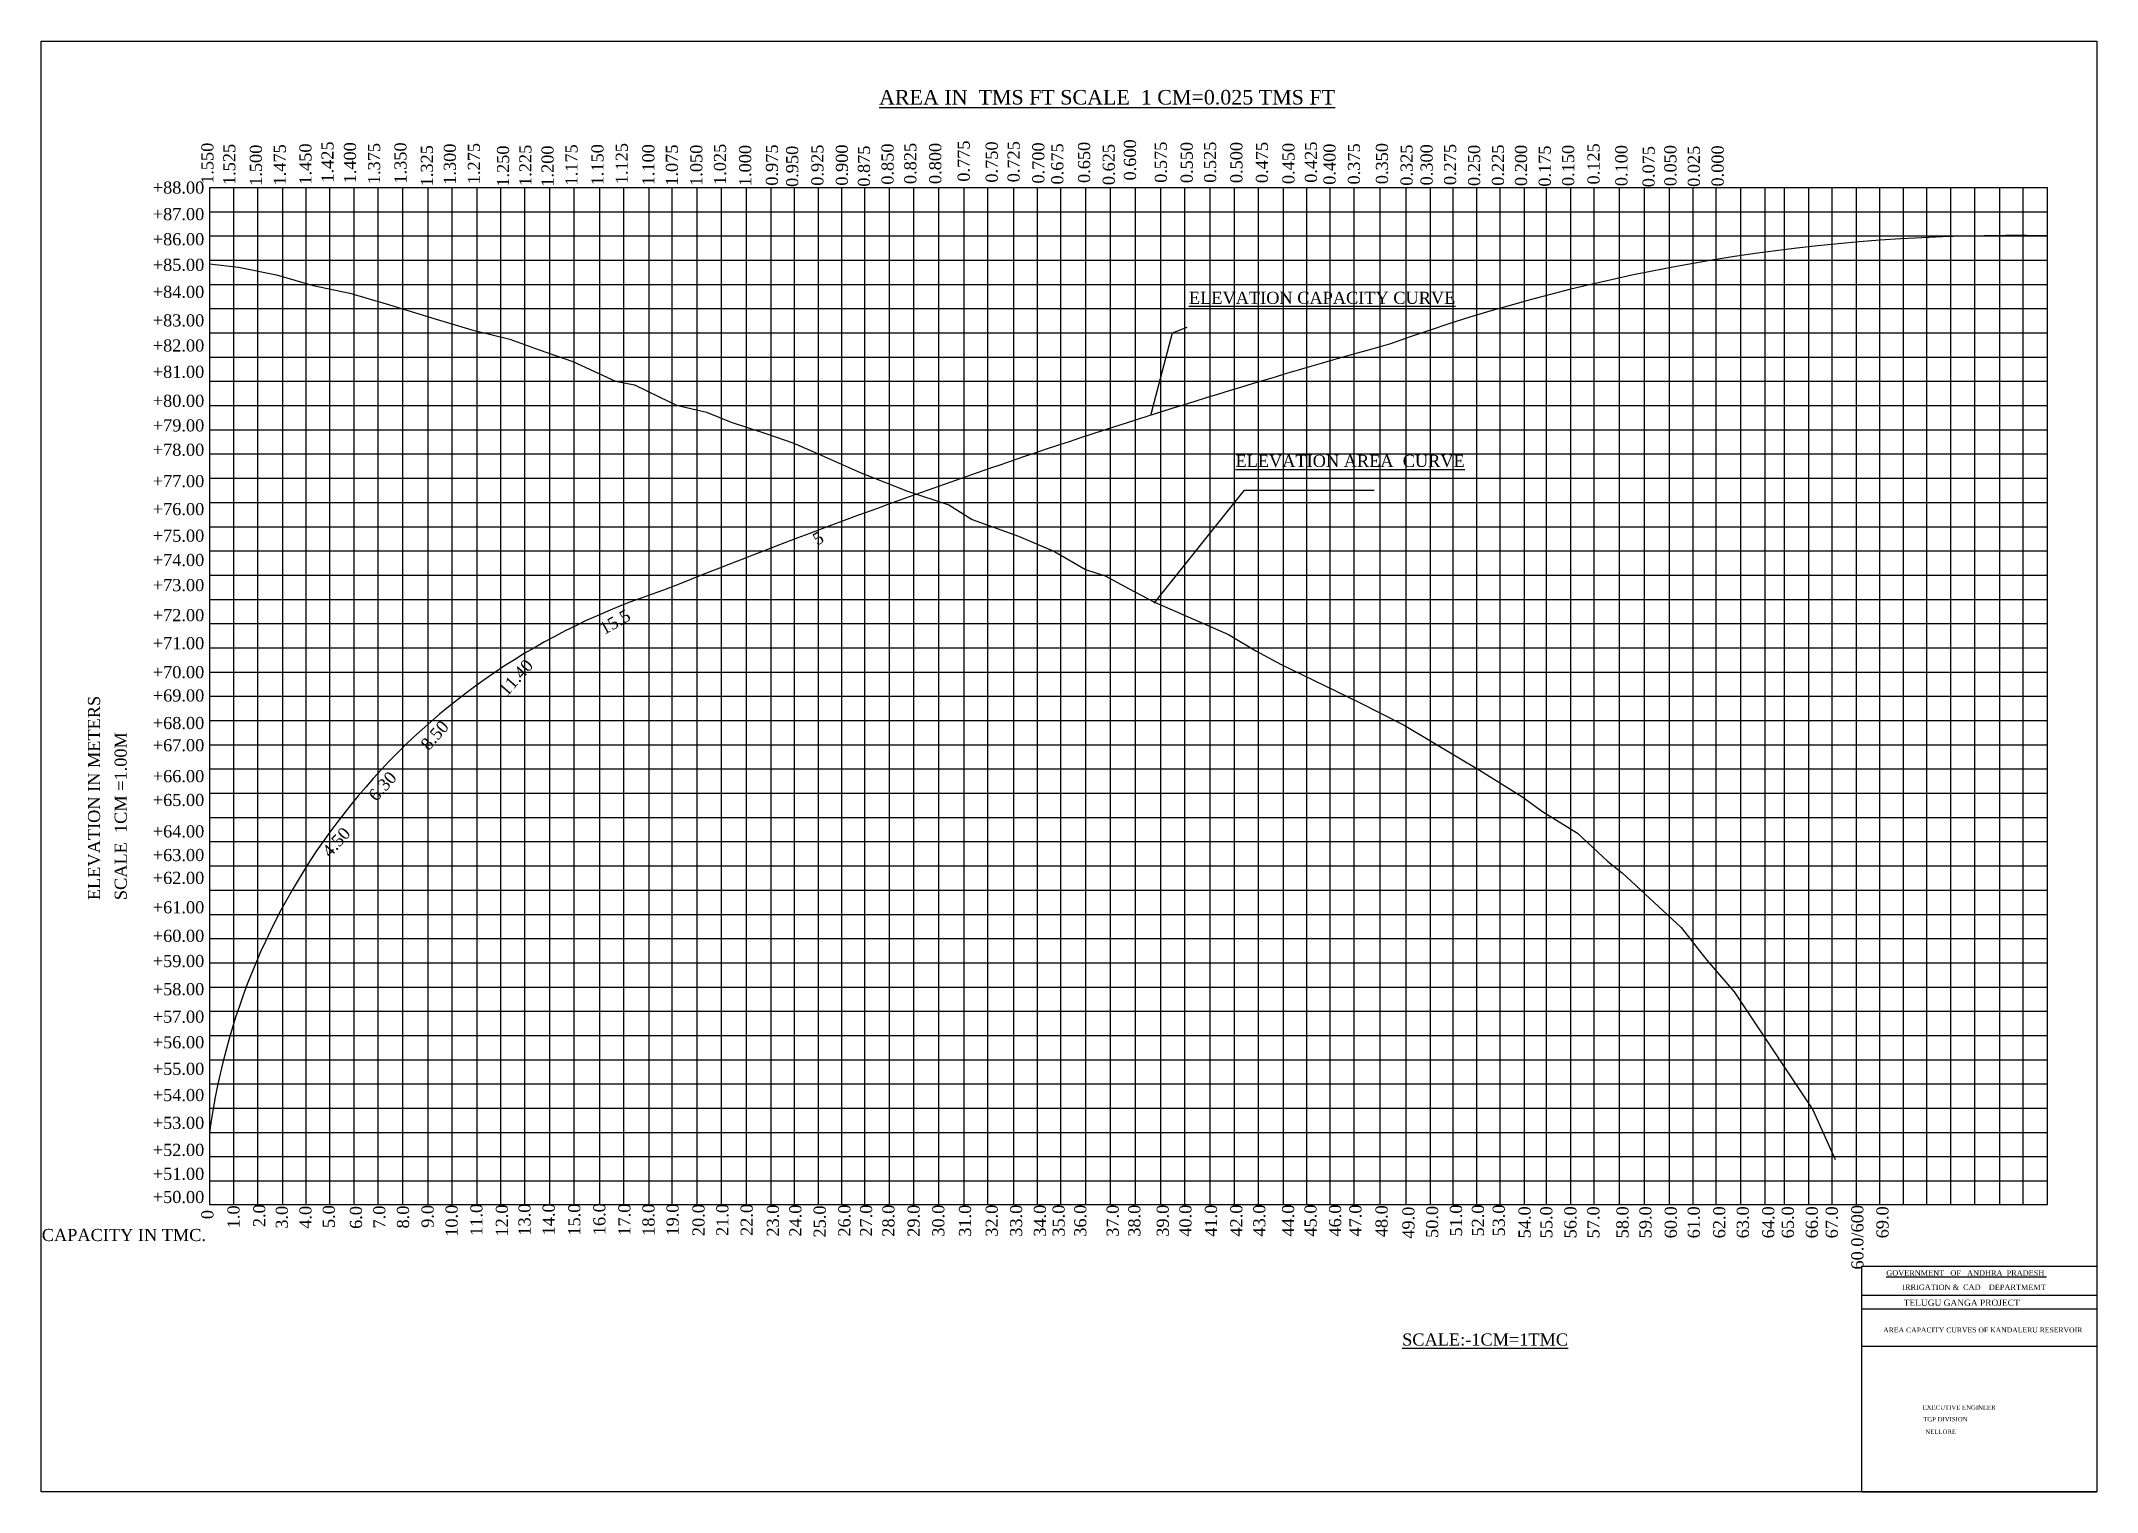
# Model space of a CAD drawing. Header units: millimetres. Extents: x 34 to 883, y 37 to 636.
import ezdxf

# ---------------------------------------------------------------- set-up
doc = ezdxf.new("R2010")
doc.units = ezdxf.units.MM
doc.header["$MEASUREMENT"] = 0
for name, color, linetype in [('DIM', 5, 'Continuous'), ('DO LINE', 3, 'Continuous'), ('DWG.LINE', 10, 'Continuous'), ('TEXT', 7, 'Continuous')]:
    doc.layers.add(name, color=color, linetype=linetype)
doc.layers.add('TITLE', color=7, linetype='Continuous', lineweight=30)
doc.styles.get("Standard").update_dxf_attribs({"font": 'times.ttf', "height": 5})
doc.dimstyles.get("Standard").update_dxf_attribs({"dimtxt": 5, "dimasz": 2, "dimexe": 0.18, "dimexo": 0.0625, "dimgap": 0.09, "dimtad": 0, "dimtih": 1, "dimtoh": 1, "dimdec": 0, "dimzin": 0, "dimdsep": 46, "dimtxsty": 'Standard', "dimcen": 300, "dimclre": 256, "dimclrt": 4, "dimadec": 0, "dimazin": 0, "dimtfac": 1, "dimtdec": 0, "dimtofl": 0, "dimtmove": 0, "dimatfit": 3, "dimfxl": 0, "dimtolj": 1, "dimtzin": 0, "dimarcsym": 0})

msp = doc.modelspace()

# ---------------------------------------------------------------- linework, layer by layer
at = {"layer": 'DO LINE', "ltscale": 0.2}
msp.add_line((103.65, 565.36), (104.99, 565.36), dxfattribs=at)
at = {"layer": 'DO LINE', "lineweight": 30, "ltscale": 0.2}
msp.add_lwpolyline([(103.65, 543.82), (115.68, 542.48), (131.39, 539.26), (146.43, 534.84), (161.61, 531.75), (177.59, 527.06), (195.85, 521.43), (211.97, 516.6), (227.68, 512.71), (239.77, 508.28), (253.6, 503.59), (271.26, 495.45), (279.05, 493.84), (289.25, 489.01), (296.37, 485.53), (308.73, 482.58), (318.93, 478.55), (333.7, 473.73), (344.45, 469.97), (352.37, 466.48), (372.22, 457.68), (391.69, 450.03), (408.75, 444.4), (418.42, 438.36), (437.49, 431.39), (452.39, 425.09), (465.15, 417.71), (473.34, 415.03), (483.15, 409.66), (493.45, 404.32), (507.55, 398.15), (524.2, 390.91), (535.48, 384.07), (545.96, 378.43), (563.82, 369.85), (578.32, 362.74), (596.72, 353.49), (628.5, 334.45), (645.28, 323.99), (653.74, 317.82), (668.25, 308.83), (680.74, 297.17), (686.64, 292.47), (711.01, 269.97), (721.62, 256.42), (732.9, 243.41), (753.48, 212.47), (765.3, 194.63), (774.59, 174.13)], dxfattribs=at)
for centre, radius, start, end in [((847.22, -200.84), 756.35, 88.87176, 109.8008), ((1353.08, -2229.68), 2844.46, 105.54033, 111.92263), ((374.89, 148.5), 273.73, 107.82565, 172.26197)]:
    msp.add_arc(centre, radius, start, end, dxfattribs=at)
at = {"layer": 'DWG.LINE', "ltscale": 0.2}
for p, q in [((103.65, 575.36), (862.11, 575.36)), ((103.65, 575.36), (103.65, 155.66)), ((113.7, 155.66), (113.7, 575.36)), ((123.68, 155.66), (123.68, 575.36)), ((133.98, 155.66), (133.98, 575.36)), ((143.66, 155.66), (143.66, 575.36)), ((153.38, 155.66), (153.38, 575.36)), ((163.4, 155.66), (163.4, 575.36)), ((173.35, 155.66), (173.35, 575.36)), ((183.53, 155.66), (183.53, 575.36)), ((193.99, 155.66), (193.99, 575.36)), ((203.78, 155.66), (203.78, 575.36)), ((214.13, 155.66), (214.13, 575.36)), ((223.9, 155.66), (223.9, 575.36)), ((233.81, 155.66), (233.81, 575.36)), ((244.08, 155.66), (244.08, 575.36)), ((254.19, 155.66), (254.19, 575.36)), ((264.79, 155.66), (264.79, 575.36)), ((274.66, 155.66), (274.66, 575.36)), ((285.07, 155.66), (285.07, 575.36)), ((294.63, 155.66), (294.63, 575.36)), ((304.88, 155.66), (304.88, 575.36)), ((314.94, 155.66), (314.94, 575.36)), ((325.29, 155.66), (325.29, 575.36)), ((335.43, 155.66), (335.43, 575.36)), ((345.12, 155.66), (345.12, 575.36)), ((355.03, 155.66), (355.03, 575.36)), ((364.58, 155.66), (364.58, 575.36)), ((374.12, 155.66), (374.12, 575.36)), ((384.25, 155.66), (384.25, 575.36)), ((394.36, 155.66), (394.36, 575.36)), ((404.65, 155.66), (404.65, 575.36)), ((415.1, 155.66), (415.1, 575.36)), ((424.92, 155.66), (424.92, 575.36)), ((435.57, 155.66), (435.57, 575.36)), ((445.32, 155.66), (445.32, 575.36)), ((455.06, 155.66), (455.06, 575.36)), ((465.33, 155.66), (465.33, 575.36)), ((475.51, 155.66), (475.51, 575.36)), ((485.82, 155.66), (485.82, 575.36)), ((496.22, 155.66), (496.22, 575.36)), ((506.17, 155.66), (506.17, 575.36)), ((516.7, 155.66), (516.7, 575.36)), ((526.73, 155.66), (526.73, 575.36)), ((536.55, 155.66), (536.55, 575.36)), ((546.84, 155.66), (546.84, 575.36)), ((556.53, 155.66), (556.53, 575.36)), ((566.13, 155.66), (566.13, 575.36)), ((576.02, 155.66), (576.02, 575.36)), ((586.79, 155.66), (586.79, 575.36)), ((597.56, 155.66), (597.56, 575.36)), ((607.52, 155.66), (607.52, 575.36)), ((616.94, 155.66), (616.94, 575.36)), ((626.7, 155.66), (626.7, 575.36)), ((636.26, 155.66), (636.26, 575.36)), ((646.36, 155.66), (646.36, 575.36)), ((655.36, 155.66), (655.36, 575.36)), ((665.46, 155.66), (665.46, 575.36)), ((675.14, 155.66), (675.14, 575.36)), ((685.52, 155.66), (685.52, 575.36)), ((695.93, 155.66), (695.93, 575.36)), ((706.23, 155.66), (706.23, 575.36)), ((715.93, 155.66), (715.93, 575.36)), ((725.47, 155.66), (725.47, 575.36)), ((735.56, 155.66), (735.56, 575.36)), ((745.66, 155.66), (745.66, 575.36)), ((753.65, 155.66), (753.65, 575.36)), ((763.62, 155.66), (763.62, 575.36)), ((773.33, 155.66), (773.33, 575.36)), ((783.32, 155.66), (783.32, 575.36)), ((792.97, 155.66), (792.97, 575.36)), ((802.72, 155.66), (802.72, 575.36)), ((812.42, 155.66), (812.42, 575.36)), ((822.31, 155.66), (822.31, 575.36)), ((832.19, 155.66), (832.19, 575.36)), ((842.51, 155.66), (842.51, 575.36)), ((852.19, 155.66), (852.19, 575.36)), ((862.11, 155.66), (862.11, 575.36)), ((103.65, 565.36), (862.11, 565.36)), ((103.65, 555.36), (862.11, 555.36)), ((103.65, 555.36), (862.11, 555.36)), ((103.65, 545.36), (862.11, 545.36)), ((103.65, 535.36), (862.11, 535.36)), ((103.65, 525.36), (862.11, 525.36)), ((103.65, 515.36), (862.11, 515.36)), ((103.65, 505.36), (862.11, 505.36)), ((103.65, 495.36), (862.11, 495.36)), ((103.65, 485.36), (862.11, 485.36)), ((103.65, 475.36), (862.11, 475.36)), ((103.65, 465.36), (862.11, 465.36)), ((103.65, 455.36), (862.11, 455.36)), ((103.65, 445.36), (862.11, 445.36)), ((103.65, 435.36), (862.11, 435.36)), ((103.65, 425.36), (862.11, 425.36)), ((103.65, 415.36), (862.11, 415.36)), ((103.65, 405.36), (862.11, 405.36)), ((103.65, 395.36), (862.11, 395.36)), ((103.65, 385.36), (862.11, 385.36)), ((103.65, 375.36), (862.11, 375.36)), ((103.65, 375.36), (862.11, 375.36)), ((103.65, 365.36), (862.11, 365.36)), ((103.65, 365.36), (862.11, 365.36)), ((103.65, 355.36), (862.11, 355.36)), ((103.65, 355.36), (862.11, 355.36)), ((103.65, 355.36), (862.11, 355.36)), ((103.65, 345.36), (862.11, 345.36)), ((103.65, 345.36), (862.11, 345.36)), ((103.65, 345.36), (862.11, 345.36)), ((103.65, 335.36), (862.11, 335.36)), ((103.65, 325.36), (862.11, 325.36)), ((103.65, 315.36), (862.11, 315.36)), ((103.65, 305.36), (862.11, 305.36)), ((103.65, 295.36), (862.11, 295.36)), ((103.65, 285.36), (862.11, 285.36)), ((103.65, 275.36), (862.11, 275.36)), ((103.65, 265.36), (862.11, 265.36)), ((103.65, 255.36), (862.11, 255.36)), ((103.65, 245.36), (862.11, 245.36)), ((103.65, 235.36), (862.11, 235.36)), ((103.65, 225.36), (862.11, 225.36)), ((103.65, 215.36), (862.11, 215.36)), ((103.65, 205.36), (862.11, 205.36)), ((103.65, 195.36), (862.11, 195.36)), ((103.65, 185.36), (862.11, 185.36)), ((103.65, 175.36), (862.11, 175.36)), ((103.65, 165.36), (862.11, 165.36)), ((103.65, 155.66), (862.11, 155.66))]:
    msp.add_line(p, q, dxfattribs=at)
at = {"layer": 'TITLE', "lineweight": 30}
for p, q in [((785.56, 130.12), (882.55, 130.12)), ((882.55, 130.12), (882.55, 37)), ((785.56, 118.18), (882.55, 118.18)), ((785.56, 112.49), (882.55, 112.49)), ((785.56, 97.21), (882.55, 97.21)), ((785.56, 37), (882.55, 37))]:
    msp.add_line(p, q, dxfattribs=at)
at = {"layer": 'TITLE', "ltscale": 0.2}
msp.add_lwpolyline([(34.22, 635.76), (882.55, 635.76), (882.55, 37), (34.22, 37)], close=True, dxfattribs=at)
at = {"layer": 'TITLE'}
msp.add_lwpolyline([(785.56, 37), (785.56, 130.12)], dxfattribs=at)

# ---------------------------------------------------------------- texts
at = {"layer": 'TEXT', "ltscale": 0.2}
for s, height, p in [('%%UAREA IN  TMS FT SCALE  1 CM=0.025 TMS FT', 6, (380.01, 609.59)), ('+88.00', 5, (80.29, 572.82)), ('+87.00', 5, (80.29, 561.86)), ('+86.00', 5, (80.29, 551.49)), ('+85.00', 5, (80.29, 540.93)), ('+84.00', 5, (80.29, 529.77)), ('%%UELEVATION CAPACITY CURVE', 5, (507.89, 527.31)), ('+83.00', 5, (80.29, 518.01)), ('+82.00', 5, (80.29, 507.64)), ('+81.00', 5, (80.29, 496.78)), ('+80.00', 5, (80.29, 484.83)), ('+79.00', 5, (80.29, 474.66)), ('+78.00', 5, (80.29, 464.62)), ('%%UELEVATION AREA  CURVE', 5, (527.08, 460.02)), ('+77.00', 5, (80.29, 451.67)), ('+76.00', 5, (80.29, 440.11)), ('+75.00', 5, (80.29, 429.15)), ('+74.00', 5, (80.29, 419.11)), ('+73.00', 5, (80.29, 408.75)), ('+72.00', 5, (80.29, 396.34)), ('+71.00', 5, (80.29, 384.78)), ('+70.00', 5, (80.29, 372.82)), ('+69.00', 5, (80.29, 363.19)), ('+68.00', 5, (80.29, 351.83)), ('+67.00', 5, (80.29, 342.66)), ('+66.00', 5, (80.29, 329.91)), ('+65.00', 5, (80.29, 320.07)), ('+64.00', 5, (80.29, 307.11)), ('+63.00', 5, (80.29, 297.35)), ('+62.00', 5, (80.29, 287.92)), ('+61.00', 5, (80.29, 275.77)), ('+60.00', 5, (80.29, 264.01)), ('+59.00', 5, (80.29, 253.6)), ('+58.00', 5, (80.29, 241.99)), ('+57.00', 5, (80.29, 230.63)), ('+56.00', 5, (80.29, 220.07)), ('+55.00', 5, (80.29, 209.12)), ('+54.00', 5, (80.29, 198.29)), ('+53.00', 5, (80.29, 186.81)), ('+52.00', 5, (80.29, 175.65)), ('+51.00', 5, (80.29, 165.77)), ('+50.00', 5, (80.29, 156.21)), ('CAPACITY IN TMC.', 5, (34.5, 140.53)), ('%%USCALE:-1CM=1TMC', 5, (595.86, 97.38))]:
    msp.add_text(s, height=height, dxfattribs=at).set_placement(p)
for s, rotation, p in [('1.425', 90, (154.88, 577.36)), ('0.775', 90, (417.42, 577.75)), ('0.750', 90, (428.98, 577.37)), ('0.725', 90, (438.01, 577.5)), ('0.650', 90, (467.1, 577.21)), ('0.600', 90, (486.04, 578.23)), ('0.575', 90, (498.76, 577.27)), ('0.550', 90, (509.44, 577.15)), ('0.525', 90, (519.1, 577.27)), ('0.500', 90, (529.95, 577.15)), ('0.475', 90, (540.5, 577.15)), ('0.425', 90, (560.71, 577.28)), ('1.550', 90, (105.33, 576.84)), ('1.525', 90, (114.37, 576.36)), ('1.500', 90, (125.33, 576.03)), ('1.475', 90, (135.2, 576.2)), ('1.450', 90, (145.79, 576.53)), ('1.400', 90, (164.18, 577.04)), ('1.375', 90, (174.12, 576.72)), ('1.350', 90, (185, 576.96)), ('1.325', 90, (195.91, 575.84)), ('1.300', 90, (205.37, 576.47)), ('1.275', 90, (215.3, 576.71)), ('1.250', 90, (227.33, 575.68)), ('1.225', 90, (236.55, 575.99)), ('1.200', 90, (245.69, 575.68)), ('1.175', 90, (255.56, 576.16)), ('1.150', 90, (266.29, 576.24)), ('1.125', 90, (276.3, 576.71)), ('1.100', 90, (287.3, 576.24)), ('1.075', 90, (297, 576.09)), ('1.050', 90, (307.09, 576.01)), ('1.025', 90, (316.86, 576.4)), ('1.000', 90, (327.26, 575.91)), ('0.975', 90, (338.28, 576.11)), ('0.950', 90, (346.66, 575.58)), ('0.925', 90, (357.04, 576.06)), ('0.900', 90, (367.15, 576.1)), ('0.875', 90, (376.26, 575.66)), ('0.850', 90, (386, 576.51)), ('0.825', 90, (395.4, 576.76)), ('0.800', 90, (405.69, 576.76)), ('0.700', 90, (448.22, 576.97)), ('0.675', 90, (456.05, 576.58)), ('0.625', 90, (477.27, 576.32)), ('0.450', 90, (551.43, 576.77)), ('0.400', 90, (568.38, 576.46)), ('0.375', 90, (578.46, 576.58)), ('0.350', 90, (590.02, 576.71)), ('0.325', 90, (600.19, 576.08)), ('0.300', 90, (608.45, 576.2)), ('0.275', 90, (618.14, 576.33)), ('0.250', 90, (628.05, 575.95)), ('0.225', 90, (637.88, 576.07)), ('0.200', 90, (647.41, 575.95)), ('0.175', 90, (657.19, 575.69)), ('0.150', 90, (666.85, 575.95)), ('0.125', 90, (677.32, 576.58)), ('0.100', 90, (688.83, 575.88)), ('0.075', 90, (700.05, 575.45)), ('0.050', 90, (709.04, 575.88)), ('0.025', 90, (718.72, 575.59)), ('0.000', 90, (728.54, 575.74)), ('5', 29.86451, (354.46, 427.46)), ('15.5', 29.86451, (266.52, 390.58)), ('11.40', 48.59984, (226.42, 365.07)), ('ELEVATION IN METERS', 90, (58.54, 281.23)), ('SCALE  1CM =1.00M', 90, (69.55, 281.23)), ('8.50', 48.59984, (194.13, 342.65)), ('6.30', 48.59984, (172.59, 321.62)), ('4.50', 48.59984, (153.51, 298.58)), ('0', 90, (105.33, 149.56)), ('1.0', 90, (116.09, 145.8)), ('2.0', 90, (126.73, 146.27)), ('3.0', 90, (136.03, 145.61)), ('4.0', 90, (145.79, 145.61)), ('5.0', 90, (155.42, 145.9)), ('6.0', 90, (166.64, 145.53)), ('7.0', 90, (176.27, 145.72)), ('8.0', 90, (186.05, 145.71)), ('9.0', 90, (196.2, 145.99)), ('10.0', 90, (206.1, 142.3)), ('11.0', 90, (216.34, 142.68)), ('12.0', 90, (226.85, 142.4)), ('13.0', 90, (236.19, 142.77)), ('14.0', 90, (246.15, 142.87)), ('15.0', 90, (256.72, 142.77)), ('16.0', 90, (267.07, 142.96)), ('17.0', 90, (277.4, 142.77)), ('18.0', 90, (287.35, 142.68)), ('19.0', 90, (297.28, 142.77)), ('20.0', 90, (308, 142.57)), ('21.0', 90, (317.83, 142.63)), ('22.0', 90, (327.87, 142.63)), ('23.0', 90, (338.67, 142.36)), ('24.0', 90, (347.95, 142.36)), ('25.0', 90, (357.99, 141.99)), ('26.0', 90, (368.19, 142.36)), ('27.0', 90, (377.15, 142.36)), ('28.0', 90, (386.36, 142.31)), ('29.0', 90, (396.75, 142.31)), ('30.0', 90, (406.95, 142.31)), ('31.0', 90, (417.96, 142.31)), ('32.0', 90, (428.98, 142.31)), ('33.0', 90, (439.04, 142.31)), ('34.0', 90, (448.87, 142.31)), ('35.0', 90, (456.59, 142.31)), ('36.0', 90, (465.54, 142.31)), ('37.0', 90, (478.9, 142.31)), ('38.0', 90, (487.85, 142.31)), ('39.0', 90, (499.56, 142.31)), ('40.0', 90, (508.93, 142.31)), ('41.0', 90, (519.47, 142.31)), ('42.0', 90, (529.93, 142.39)), ('43.0', 90, (539.4, 142.39)), ('44.0', 90, (551.29, 142.39)), ('45.0', 90, (560.55, 142.39)), ('46.0', 90, (570.68, 142.39)), ('47.0', 90, (579.05, 142.39)), ('48.0', 90, (589.87, 142.12)), ('49.0', 90, (600.94, 141.48)), ('50.0', 90, (610.74, 141.8)), ('51.0', 90, (620.58, 142.39)), ('52.0', 90, (629.62, 142.39)), ('53.0', 90, (638.21, 142.39)), ('54.0', 90, (648.87, 141.65)), ('55.0', 90, (657.85, 141.65)), ('56.0', 90, (667.79, 141.65)), ('57.0', 90, (677.27, 141.65)), ('58.0', 90, (689.28, 141.65)), ('59.0', 90, (698.76, 141.65)), ('60.0', 90, (709.19, 141.65)), ('61.0', 90, (718.67, 141.65)), ('62.0', 90, (729.22, 141.65)), ('63.0', 90, (738.93, 141.65)), ('64.0', 90, (749.44, 141.65)), ('65.0', 90, (757.47, 141.65)), ('66.0', 90, (767.41, 141.65)), ('67.0', 90, (775.62, 141.65)), ('60.0/600', 90, (786.2, 128.77)), ('69.0', 90, (796.57, 141.65))]:
    msp.add_text(s, height=5, rotation=rotation, dxfattribs=at).set_placement(p)
at = {"layer": 'TITLE', "lineweight": 30}
for s, height, p in [('%%UGOVERNMENT   OF   ANDHRA  PRADESH ', 2.2337, (795.65, 126.22)), ('IRRIGATION &  CAD    DEPARTMEMT ', 2.2337, (802.24, 120.36)), ('TELUGU GANGA PROJECT', 2.5695, (802.83, 113.79)), ('AREA CAPACITY CURVES OF KANDALERU RESERVOIR', 2.0703, (794.39, 102.8)), ('EXECUTIVE ENGINEER', 1.8177, (810.62, 70.97)), ('TGP DIVISION', 1.8177, (810.91, 66.06)), ('NELLORE', 1.818, (811.78, 60.87))]:
    msp.add_text(s, height=height, dxfattribs=at).set_placement(p)

# ---------------------------------------------------------------- leaders
at = {"layer": 'DIM', "ltscale": 0.2}
for points in [[(492.2, 481.37), (501.06, 515.36), (507.11, 517.64)], [(493.54, 403.85), (530.83, 450.4), (584.37, 450.4)]]:
    msp.add_leader(points, dimstyle='Standard', override={"dimgap": 0.09, "dimtad": 0}, dxfattribs=at)

doc.saveas('drawing.dxf')
